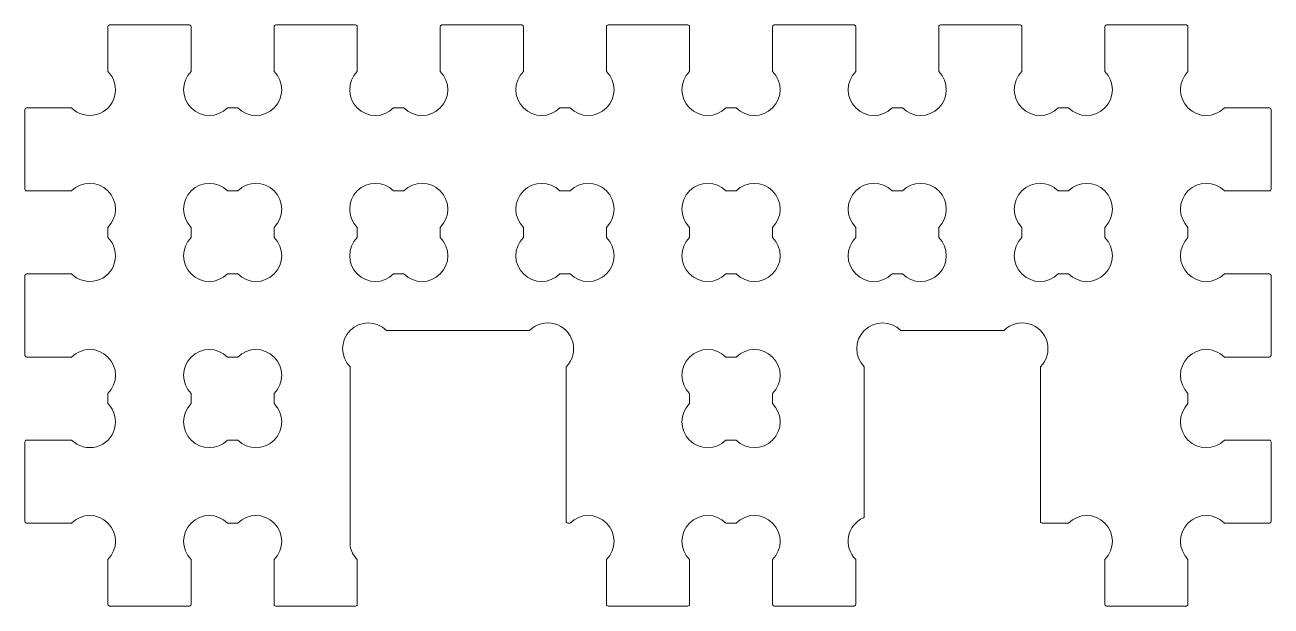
# Model space of a CAD drawing. Header units: millimetres. Extents: x -37.5 to 37.5, y -17.5 to 17.5.
import ezdxf

# ---------------------------------------------------------------- set-up
doc = ezdxf.new("R2010")
doc.units = ezdxf.units.MM
doc.layers.get('0').update_dxf_attribs({"lineweight": 0})
doc.layers.add('holes', color=1, linetype='Continuous', lineweight=0)

msp = doc.modelspace()

# ---------------------------------------------------------------- linework, layer by layer
at = {"flags": 128}
msp.add_lwpolyline([(17.5, 14.692), (17.5, 17.4, -0.414214), (17.6, 17.5), (22.4, 17.5, -0.414214), (22.5, 17.4), (22.5, 14.692, 1), (24.692, 12.5), (25.308, 12.5, 1), (27.5, 14.692), (27.5, 17.4, -0.414214), (27.6, 17.5), (32.4, 17.5, -0.414214), (32.5, 17.4), (32.5, 14.692, 1), (34.692, 12.5), (37.4, 12.5, -0.414214), (37.5, 12.4), (37.5, 7.6, -0.414214), (37.4, 7.5), (34.692, 7.5, 1), (32.5, 5.308), (32.5, 4.692, 1), (34.692, 2.5), (37.4, 2.5, -0.414214), (37.5, 2.4), (37.5, -2.4, -0.414214), (37.4, -2.5), (34.692, -2.5, 1), (32.5, -4.692), (32.5, -5.308, 1), (34.692, -7.5), (37.4, -7.5, -0.414214), (37.5, -7.6), (37.5, -12.4, -0.414214), (37.4, -12.5), (34.692, -12.5, 1), (32.5, -14.692), (32.5, -17.4, -0.414214), (32.4, -17.5), (27.6, -17.5, -0.414214), (27.5, -17.4), (27.5, -14.692, 1), (25.308, -12.5), (23.719, -12.5, -0.414214), (23.619, -12.4), (23.619, -3.092, 1), (21.427, -0.9), (15.211, -0.9, 1), (13.019, -3.092), (13.019, -12.091, -0.295148), (12.96, -12.183, 0.524876), (12.5, -14.692), (12.5, -17.4, -0.414214), (12.4, -17.5), (7.6, -17.5, -0.414214), (7.5, -17.4), (7.5, -14.692, 1), (5.308, -12.5), (4.692, -12.5, 1), (2.5, -14.692), (2.5, -17.4, -0.414214), (2.4, -17.5), (-2.4, -17.5, -0.414214), (-2.5, -17.4), (-2.5, -14.692, 1), (-4.692, -12.5), (-4.83, -12.5, -0.414214), (-4.93, -12.4), (-4.93, -3.092, 1), (-7.122, -0.9), (-15.738, -0.9, 1), (-17.93, -3.092), (-17.93, -13.859, 0.045566), (-17.928, -13.877, 0.151969), (-17.5, -14.692), (-17.5, -17.4, -0.414214), (-17.6, -17.5), (-22.4, -17.5, -0.414214), (-22.5, -17.4), (-22.5, -14.692, 1), (-24.692, -12.5), (-25.308, -12.5, 1), (-27.5, -14.692), (-27.5, -17.4, -0.414214), (-27.6, -17.5), (-32.4, -17.5, -0.414214), (-32.5, -17.4), (-32.5, -14.692, 1), (-34.692, -12.5), (-37.4, -12.5, -0.414214), (-37.5, -12.4), (-37.5, -7.6, -0.414214), (-37.4, -7.5), (-34.692, -7.5, 1), (-32.5, -5.308), (-32.5, -4.692, 1), (-34.692, -2.5), (-37.4, -2.5, -0.414214), (-37.5, -2.4), (-37.5, 2.4, -0.414214), (-37.4, 2.5), (-34.692, 2.5, 1), (-32.5, 4.692), (-32.5, 5.308, 1), (-34.692, 7.5), (-37.4, 7.5, -0.414214), (-37.5, 7.6), (-37.5, 12.4, -0.414214), (-37.4, 12.5), (-34.692, 12.5, 1), (-32.5, 14.692), (-32.5, 17.4, -0.414214), (-32.4, 17.5), (-27.6, 17.5, -0.414214), (-27.5, 17.4), (-27.5, 14.692, 1), (-25.308, 12.5), (-24.692, 12.5, 1), (-22.5, 14.692), (-22.5, 17.4, -0.414214), (-22.4, 17.5), (-17.6, 17.5, -0.414214), (-17.5, 17.4), (-17.5, 14.692, 1), (-15.308, 12.5), (-14.692, 12.5, 1), (-12.5, 14.692), (-12.5, 17.4, -0.414214), (-12.4, 17.5), (-7.6, 17.5, -0.414214), (-7.5, 17.4), (-7.5, 14.692, 1), (-5.308, 12.5), (-4.692, 12.5, 1), (-2.5, 14.692), (-2.5, 17.4, -0.414214), (-2.4, 17.5), (2.4, 17.5, -0.414214), (2.5, 17.4), (2.5, 14.692, 1), (4.692, 12.5), (5.308, 12.5, 1), (7.5, 14.692), (7.5, 17.4, -0.414214), (7.6, 17.5), (12.4, 17.5, -0.414214), (12.5, 17.4), (12.5, 14.692, 1), (14.692, 12.5), (15.308, 12.5, 1), (17.5, 14.692)], format="xyb", dxfattribs=at)
at = {"layer": 'holes', "flags": 128}
for points in [[(-27.5, 4.692, 1), (-25.308, 2.5), (-24.692, 2.5, 1), (-22.5, 4.692), (-22.5, 5.308, 1), (-24.692, 7.5), (-25.308, 7.5, 1), (-27.5, 5.308), (-27.5, 4.692)], [(-17.5, 4.692, 1), (-15.308, 2.5), (-14.692, 2.5, 1), (-12.5, 4.692), (-12.5, 5.308, 1), (-14.692, 7.5), (-15.308, 7.5, 1), (-17.5, 5.308), (-17.5, 4.692)], [(-7.5, 4.692, 1), (-5.308, 2.5), (-4.692, 2.5, 1), (-2.5, 4.692), (-2.5, 5.308, 1), (-4.692, 7.5), (-5.308, 7.5, 1), (-7.5, 5.308), (-7.5, 4.692)], [(2.5, 4.692, 1), (4.692, 2.5), (5.308, 2.5, 1), (7.5, 4.692), (7.5, 5.308, 1), (5.308, 7.5), (4.692, 7.5, 1), (2.5, 5.308), (2.5, 4.692)], [(12.5, 4.692, 1), (14.692, 2.5), (15.308, 2.5, 1), (17.5, 4.692), (17.5, 5.308, 1), (15.308, 7.5), (14.692, 7.5, 1), (12.5, 5.308), (12.5, 4.692)], [(22.5, 4.692, 1), (24.692, 2.5), (25.308, 2.5, 1), (27.5, 4.692), (27.5, 5.308, 1), (25.308, 7.5), (24.692, 7.5, 1), (22.5, 5.308), (22.5, 4.692)], [(-27.5, -5.308, 1), (-25.308, -7.5), (-24.692, -7.5, 1), (-22.5, -5.308), (-22.5, -4.692, 1), (-24.692, -2.5), (-25.308, -2.5, 1), (-27.5, -4.692), (-27.5, -5.308)], [(2.5, -5.308, 1), (4.692, -7.5), (5.308, -7.5, 1), (7.5, -5.308), (7.5, -4.692, 1), (5.308, -2.5), (4.692, -2.5, 1), (2.5, -4.692), (2.5, -5.308)]]:
    msp.add_lwpolyline(points, format="xyb", dxfattribs=at)

doc.saveas('drawing.dxf')
